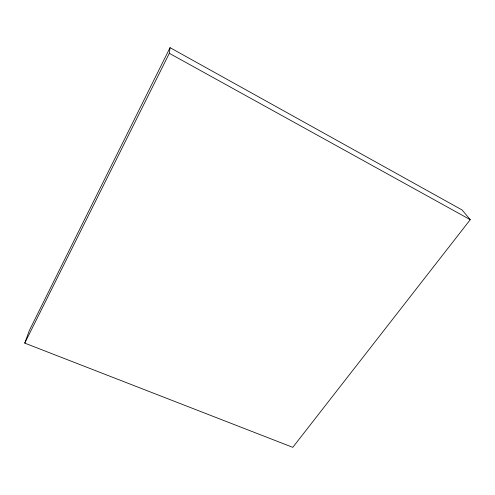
<?xml version="1.0" encoding="UTF-8"?>
<svg xmlns="http://www.w3.org/2000/svg" width="495" height="495" viewBox="0 0 495 495"><rect width="100%" height="100%" fill="white"/><g stroke="black" fill="none" stroke-linecap="round" stroke-linejoin="round"><path stroke-width="0.74" d="M24.75 343.122L169.333 53.312L170.045 47.656L462.101 209.973L470.25 219.687L292.786 447.344L24.75 343.122L29.323 330.512L170.045 47.656M169.333 53.312L470.25 219.687"/></g></svg>
